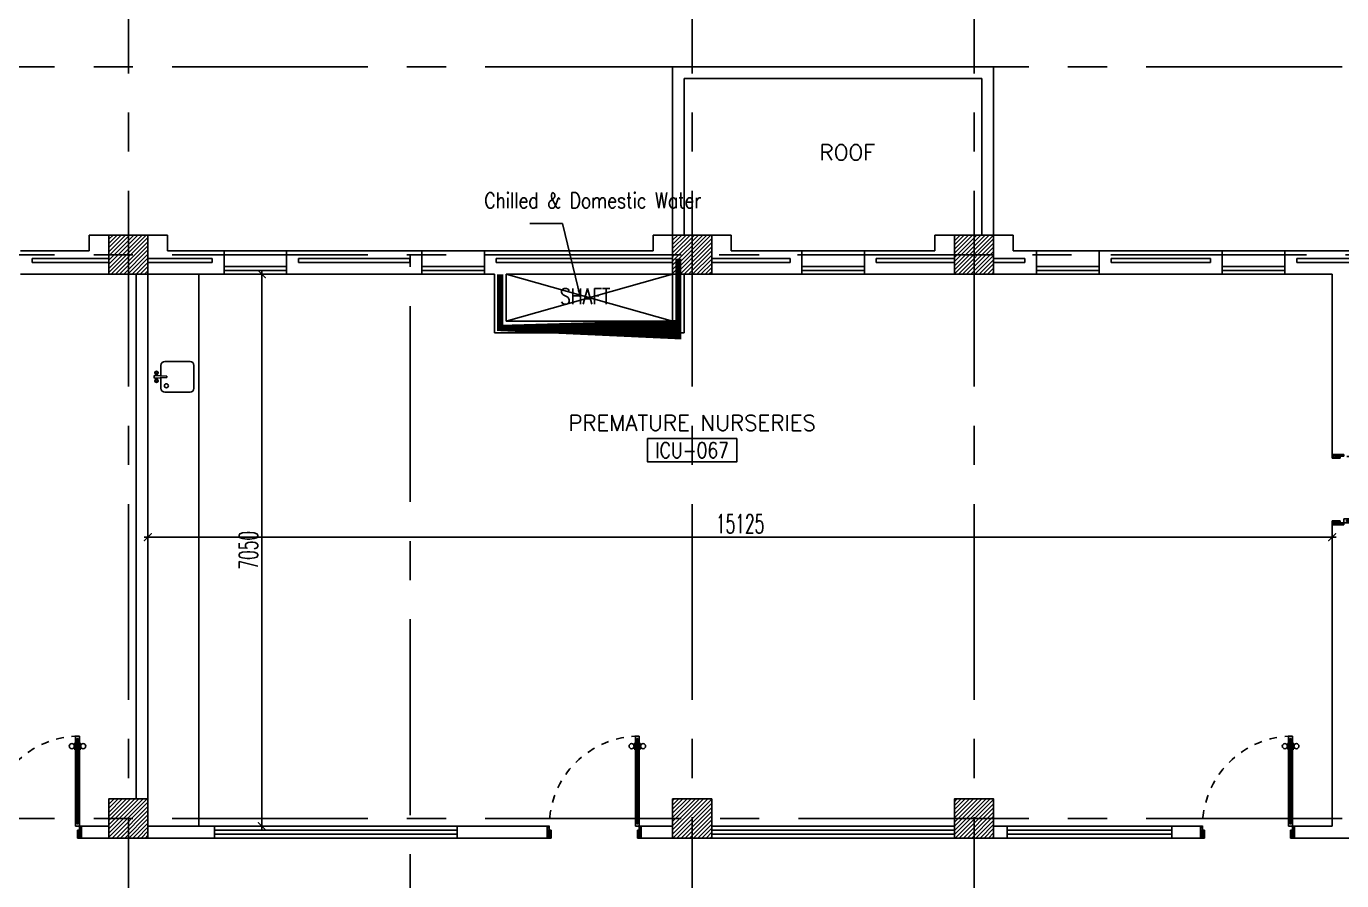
# Model space of a CAD drawing. Extents: x 276011.4 to 276105.3, y 57291.9 to 57371.4.
# Drawn here: x 276026.27 to 276043.07, y 57349.59 to 57360.5 of the extents above; entities that cross this region are included whole.
import ezdxf
from ezdxf.enums import TextEntityAlignment as Align

# ---------------------------------------------------------------- set-up
doc = ezdxf.new("R2010")
doc.units = 0
doc.header["$MEASUREMENT"] = 0
doc.header["$PDMODE"] = 34
for name, pattern in [('CENTERX2', [4, 2.5, -0.5, 0.5, -0.5]), ('DASHED', [0.75, 0.5, -0.25]), ('HIDDEN', [0.375, 0.25, -0.125])]:
    doc.linetypes.add(name, pattern=pattern)
doc.layers.get('0').update_dxf_attribs({"linetype": 'CONTINUOUS'})
doc.layers.get('DEFPOINTS').update_dxf_attribs({"linetype": 'CONTINUOUS'})
for name, color, linetype in [('AX-DIM', 4, 'CONTINUOUS'), ('AXES', 11, 'CENTERX2'), ('COL', 5, 'CONTINUOUS'), ('DOOR', 7, 'CONTINUOUS'), ('FireCompart', 7, 'DASHED'), ('HAT', 8, 'CONTINUOUS'), ('INSUL', 4, 'CONTINUOUS'), ('NON-MEDICAL', 5, 'CONTINUOUS'), ('PROJ-L', 4, 'CONTINUOUS'), ('RM-BOX', 4, 'CONTINUOUS'), ('RM-NAME', 2, 'CONTINUOUS'), ('RM-NO', 2, 'CONTINUOUS'), ('SHAFT', 3, 'CONTINUOUS'), ('SHAFTS', 4, 'CONTINUOUS'), ('TEXT', 6, 'CONTINUOUS'), ('WALL', 2, 'CONTINUOUS'), ('WIN', 3, 'CONTINUOUS')]:
    doc.layers.add(name, color=color, linetype=linetype)
doc.styles.add('ROMANS', font='ROMANS.shx', dxfattribs={"width": 0.6})
doc.dimstyles.new('STANDARD in', dxfattribs={"dimtxt": 0.24, "dimasz": 0.1, "dimexe": 0.07, "dimexo": 0.05, "dimgap": 0.05, "dimtad": 1, "dimdec": 0, "dimlfac": 1000, "dimzin": 0, "dimdsep": 46, "dimtxsty": 'ROMANS', "dimblk": 'ARCHTICK', "dimcen": 0.05, "dimdle": 0.05, "dimclrd": 4, "dimclre": 4, "dimclrt": 2, "dimadec": 0, "dimazin": 0, "dimtfac": 1, "dimtdec": 0, "dimtmove": 2, "dimatfit": 3, "dimfxl": 0, "dimtolj": 1, "dimtzin": 0, "dimarcsym": 0})

# ---------------------------------------------------------------- blocks, each defined once
blk = doc.blocks.new('*X585')
at = {"color": 0}
for p, q in [((84179.22208648533, 169933.5969748839), (84635.35908541313, 170389.7339738117)), ((84179.22208648533, 169986.6299834729), (84582.32607682415, 170389.7339738117)), ((84179.22208648533, 170039.6629920618), (84529.29306823516, 170389.7339738117)), ((84179.22208648533, 170092.6960006508), (84476.26005964617, 170389.7339738117)), ((84179.22208648532, 170145.7290092398), (84423.22705105717, 170389.7339738117)), ((84179.22208648532, 170198.7620178288), (84370.19404246818, 170389.7339738117)), ((84179.22208648532, 170251.7950264178), (84317.1610338792, 170389.7339738117)), ((84179.22208648532, 170304.8280350068), (84264.1280252902, 170389.7339738117)), ((84179.22208648532, 170357.8610435958), (84211.0950167012, 170389.7339738117)), ((84188.39209400213, 169889.7339738117), (84679.22208648524, 170380.5639662948)), ((84241.42510259112, 169889.7339738117), (84679.22208648526, 170327.5309577058)), ((84294.45811118011, 169889.7339738117), (84679.22208648526, 170274.4979491168)), ((84347.4911197691, 169889.7339738117), (84679.22208648526, 170221.4649405278)), ((84400.5241283581, 169889.7339738117), (84679.22208648526, 170168.4319319389)), ((84453.55713694709, 169889.7339738117), (84679.22208648526, 170115.3989233499)), ((84506.59014553607, 169889.7339738117), (84679.22208648527, 170062.3659147609)), ((84559.62315412507, 169889.7339738117), (84679.22208648527, 170009.3329061719)), ((84612.65616271406, 169889.7339738117), (84679.22208648527, 169956.2998975829)), ((84665.68917130305, 169889.7339738117), (84679.22208648527, 169903.2668889939))]:
    blk.add_line(p, q, dxfattribs=at)
blk = doc.blocks.new('*X584')
at = {"color": 0}
for p, q in [((80579.22208648533, 169939.8415589353), (81029.11450136175, 170389.7339738117)), ((80579.22208648533, 169992.8745675243), (80976.08149277275, 170389.7339738117)), ((80579.22208648533, 170045.9075761132), (80923.04848418376, 170389.7339738117)), ((80579.22208648533, 170098.9405847022), (80870.01547559477, 170389.7339738117)), ((80579.22208648532, 170151.9735932912), (80816.98246700579, 170389.7339738117)), ((80579.22208648532, 170205.0066018802), (80763.94945841678, 170389.7339738117)), ((80579.22208648532, 170258.0396104692), (80710.9164498278, 170389.7339738117)), ((80579.22208648532, 170311.0726190582), (80657.88344123881, 170389.7339738117)), ((80579.2220864853, 170364.1056276472), (80604.85043264982, 170389.7339738117)), ((80582.14750995074, 169889.7339738117), (81079.22208648524, 170386.8085503462)), ((80635.18051853972, 169889.7339738117), (81079.22208648524, 170333.7755417572)), ((80688.21352712873, 169889.7339738117), (81079.22208648526, 170280.7425331682)), ((80741.24653571771, 169889.7339738117), (81079.22208648526, 170227.7095245792)), ((80794.2795443067, 169889.7339738117), (81079.22208648526, 170174.6765159902)), ((80847.31255289569, 169889.7339738117), (81079.22208648526, 170121.6435074013)), ((80900.34556148469, 169889.7339738117), (81079.22208648527, 170068.6104988123)), ((80953.37857007368, 169889.7339738117), (81079.22208648527, 170015.5774902233)), ((81006.41157866266, 169889.7339738117), (81079.22208648527, 169962.5444816343)), ((81059.44458725165, 169889.7339738117), (81079.22208648527, 169909.5114730453))]:
    blk.add_line(p, q, dxfattribs=at)
blk = doc.blocks.new('*X583')
at = {"color": 0}
for p, q in [((80579.22208648533, 177099.2977184491), (81069.65834184796, 177589.7339738117)), ((80579.22208648533, 177152.3307270381), (81016.62533325897, 177589.7339738117)), ((80579.22208648533, 177205.363735627), (80963.59232466998, 177589.7339738117)), ((80579.22208648533, 177258.396744216), (80910.559316081, 177589.7339738117)), ((80579.22208648533, 177311.429752805), (80857.526307492, 177589.7339738117)), ((80579.22208648533, 177364.462761394), (80804.493298903, 177589.7339738117)), ((80579.22208648533, 177417.495769983), (80751.46029031402, 177589.7339738117)), ((80579.22208648533, 177470.528778572), (80698.42728172503, 177589.7339738117)), ((80579.22208648533, 177523.561787161), (80645.39427313603, 177589.7339738117)), ((80579.22208648533, 177576.59479575), (80592.36126454704, 177589.7339738117)), ((80622.69135043694, 177089.7339738117), (81079.22208648533, 177546.2647098601)), ((80675.72435902593, 177089.7339738117), (81079.22208648533, 177493.2317012711)), ((80728.75736761493, 177089.7339738117), (81079.22208648532, 177440.1986926821)), ((80781.79037620392, 177089.7339738117), (81079.22208648532, 177387.1656840931)), ((80834.82338479291, 177089.7339738117), (81079.2220864853, 177334.1326755041)), ((80887.8563933819, 177089.7339738117), (81079.2220864853, 177281.0996669151)), ((80940.8894019709, 177089.7339738117), (81079.22208648529, 177228.0666583261)), ((80993.92241055988, 177089.7339738117), (81079.22208648529, 177175.0336497371)), ((81046.95541914887, 177089.7339738117), (81079.22208648529, 177122.0006411481))]:
    blk.add_line(p, q, dxfattribs=at)
blk = doc.blocks.new('*X582')
at = {"color": 0}
for p, q in [((84179.22208648533, 177093.0531343977), (84675.90292589935, 177589.7339738117)), ((84179.22208648533, 177146.0861429867), (84622.86991731037, 177589.7339738117)), ((84179.22208648533, 177199.1191515756), (84569.83690872138, 177589.7339738117)), ((84179.22208648533, 177252.1521601646), (84516.80390013238, 177589.7339738117)), ((84179.22208648533, 177305.1851687536), (84463.77089154339, 177589.7339738117)), ((84179.22208648533, 177358.2181773426), (84410.7378829544, 177589.7339738117)), ((84179.22208648533, 177411.2511859316), (84357.70487436542, 177589.7339738117)), ((84179.22208648533, 177464.2841945206), (84304.67186577641, 177589.7339738117)), ((84179.22208648533, 177517.3172031096), (84251.63885718743, 177589.7339738117)), ((84179.22208648533, 177570.3502116986), (84198.60584859844, 177589.7339738117)), ((84228.93593448834, 177089.7339738117), (84679.22208648533, 177540.0201258087)), ((84281.96894307733, 177089.7339738117), (84679.22208648533, 177486.9871172197)), ((84335.00195166632, 177089.7339738117), (84679.22208648532, 177433.9541086307)), ((84388.03496025532, 177089.7339738117), (84679.22208648532, 177380.9211000417)), ((84441.0679688443, 177089.7339738117), (84679.2220864853, 177327.8880914527)), ((84494.10097743329, 177089.7339738117), (84679.2220864853, 177274.8550828637)), ((84547.13398602228, 177089.7339738117), (84679.22208648529, 177221.8220742747)), ((84600.16699461128, 177089.7339738117), (84679.22208648529, 177168.7890656857)), ((84653.20000320027, 177089.7339738117), (84679.22208648529, 177115.7560570967))]:
    blk.add_line(p, q, dxfattribs=at)
blk = doc.blocks.new('COL50')
at = {"layer": 'COL'}
blk.add_lwpolyline([(-249.9999999999709, 250), (-249.9999999999418, -250), (250, -250), (249.9999999999709, 250)], close=True, dxfattribs=at)
blk = doc.blocks.new('_ARCHTICK')
at = {"color": 0, "linetype": 'ByBlock', "const_width": 0.15}
blk.add_lwpolyline([(-0.5, -0.5), (0.5, 0.5)], dxfattribs=at)
blk = doc.blocks.new('*D651')
at = {"layer": 'AX-DIM', "color": 4, "lineweight": -2, "ltscale": 0.3}
for p, q in [((276020.3054987894, 57370.01130836657), (276095.1154987894, 57370.01130836657)), ((276020.3554987893, 57365.40526301441), (276020.3554987893, 57370.08130836657)), ((276095.0654987894, 57357.8829268834), (276095.0654987894, 57370.08130836657))]:
    blk.add_line(p, q, dxfattribs=at)
at = {"layer": 'DEFPOINTS', "color": 0, "ltscale": 0.3}
for p in [(276095.0654987894, 57370.01130836657), (276020.3554987893, 57365.35526301441), (276095.0654987894, 57357.8329268834)]:
    blk.add_point(p, dxfattribs=at)
at = {"layer": 'AX-DIM', "color": 4, "lineweight": -2, "ltscale": 0.3, "xscale": 0.1, "yscale": 0.1, "zscale": 0.1, "rotation": 180}
blk.add_blockref('_ARCHTICK', (276020.3554987893, 57370.01130836657), dxfattribs=at)
at = {"layer": 'AX-DIM', "color": 4, "lineweight": -2, "ltscale": 0.3, "xscale": 0.1, "yscale": 0.1, "zscale": 0.1}
blk.add_blockref('_ARCHTICK', (276095.0654987894, 57370.01130836657), dxfattribs=at)
at = {"layer": 'AX-DIM', "color": 2, "ltscale": 0.3, "insert": (276057.7104987893, 57370.18130836657), "char_height": 0.24, "attachment_point": 5, "style": 'ROMANS'}
blk.add_mtext('\\A1;74710', dxfattribs=at)
blk = doc.blocks.new('DOOR90')
at = {"layer": 'DOOR', "color": 0, "linetype": 'ByBlock'}
for p, q in [((-150, 0), (-150, -25)), ((-150, 0), (0, 0)), ((0, -50), (0, 0)), ((-1000, -25), (-1000, -75)), ((-1000, -75), (-1000, -25)), ((-950, -25), (-1000, -25)), ((-950, -75), (-1000.000000000029, -74.99999999947613)), ((-970, -42), (-970, -58)), ((-950, -41.9999999999709), (-970, -41.9999999999709)), ((-950, -58), (-970, -58)), ((-950, -25), (-950, -41.9999999999709)), ((-950, -58), (-950, -75)), ((-917.6424572214019, -25), (-917.6424572214019, -17.79999999995925)), ((-827.6424572214019, -17.79999999995925), (-917.6424572214019, -17.79999999995925)), ((-917.6424572214019, -75), (-917.6424572214019, -82.20000000004075)), ((-827.6424572214019, -82.20000000004075), (-917.6424572214019, -82.20000000004075)), ((-905.042457221396, -17.79999999995925), (-905.042457221396, -8.799999999959255)), ((-905.042457221396, -8.799999999959255), (-840.2424572214077, -8.799999999959255)), ((-905.042457221396, -17.79999999995925), (-840.2424572214077, -17.79999999995925)), ((-905.042457221396, -82.20000000004075), (-905.042457221396, -91.20000000004075)), ((-905.042457221396, -82.20000000004075), (-840.2424572214077, -82.20000000004075)), ((-905.042457221396, -91.20000000004075), (-840.2424572214077, -91.20000000004075)), ((-840.2424572214077, -17.79999999995925), (-840.2424572214077, -8.799999999959255)), ((-840.2424572214077, -82.20000000004075), (-840.2424572214077, -91.20000000004075)), ((-827.6424572214019, -25), (-827.6424572214019, -17.79999999995925)), ((-827.6424572214019, -75), (-827.6424572214019, -82.20000000004075)), ((-200, -42), (-200, -25)), ((-200, -25), (-150, -25)), ((-180, -42), (-200, -42)), ((-200, -75), (-200, -58)), ((-200, -58), (-180, -58)), ((-150, -75), (-200, -75)), ((-180, -58), (-180, -42)), ((-150, -75), (-150, -25)), ((-150, -25), (-100, -25)), ((-100, -25), (-100, -50)), ((-100, -50), (0, -50)), ((-150, -900), (-150, -875)), ((-150, -875), (-100, -875)), ((0, -900), (-150, -900)), ((-150, -900), (0, -900)), ((-100, -850), (0, -850)), ((-100, -875), (-100, -850)), ((0, -850), (0, -900))]:
    blk.add_line(p, q, dxfattribs=at)
at = {"layer": 'DOOR', "color": 9, "linetype": 'ByBlock'}
for p, q in [((0, -50), (-113.7099299924448, 0)), ((0, -50), (-40.1457343158545, 0)), ((0, -50), (-100, -36.64271395650576)), ((0, -850), (-113.7099299924448, -900)), ((0, -850), (-100, -863.3572860434942)), ((0, -850), (-40.1457343158545, -900))]:
    blk.add_line(p, q, dxfattribs=at)
at = {"layer": 'DOOR', "linetype": 'ByBlock'}
for p, q in [((-200, -25), (-950, -25)), ((-200, -42), (-950, -41.9999999999709)), ((-200, -58), (-950, -58)), ((-950, -75), (-200, -75))]:
    blk.add_line(p, q, dxfattribs=at)
at = {"layer": 'DOOR', "color": 0, "linetype": 'ByBlock'}
for centre in [(-872.6424572214019, 23.53094421501737), (-872.6424572214019, -123.5309442149592)]:
    blk.add_circle(centre, 32.39999999998526, dxfattribs=at)
at = {"layer": 'DOOR', "color": 9, "linetype": 'ByBlock'}
for centre, radius, start, end in [((0, -50), 154.4019578127773, 161.1052885486658, 166.2857707776672), ((0, -50), 134.4019578127773, 158.1598493927677, 169.2800236453784), ((0, -50), 94.40195781277725, 148.0181880328085, 180), ((0, -50), 74.40195781277725, 137.7764264164989, 180), ((0, -50), 114.4019578127773, 154.0838418822192, 167.37742587102), ((0, -50), 54.40195781277725, 113.2073828924446, 180), ((0, -50), 34.40195781277725, 90, 180), ((0, -50), 14.40195781277725, 90, 180), ((0, -850), 154.4019578127773, 193.7142292223328, 198.8947114513342), ((0, -850), 134.4019578127773, 190.7199763546216, 201.8401506072323), ((0, -850), 94.40195781277725, 180, 211.9818119671915), ((0, -850), 74.40195781277725, 180, 222.2235735835011), ((0, -850), 54.40195781277725, 180, 246.7926171075554), ((0, -850), 34.40195781277725, 180, 270), ((0, -850), 14.40195781277725, 180, 270)]:
    blk.add_arc(centre, radius, start, end, dxfattribs=at)
at = {"layer": 'DOOR', "linetype": 'HIDDEN', "ltscale": 0.5}
blk.add_arc((-149.9999999997381, -24.99999999948341), 850.0000000002619, 180, 270, dxfattribs=at)
blk = doc.blocks.new('*X637')
at = {"color": 0}
for p, q in [((73379.22208648533, 169899.2977184491), (73869.65834184796, 170389.7339738117)), ((73379.22208648533, 169952.3307270381), (73816.62533325895, 170389.7339738117)), ((73379.22208648533, 170005.363735627), (73763.59232466997, 170389.7339738117)), ((73379.22208648533, 170058.396744216), (73710.55931608098, 170389.7339738117)), ((73379.22208648532, 170111.429752805), (73657.526307492, 170389.7339738117)), ((73379.22208648532, 170164.462761394), (73604.49329890299, 170389.7339738117)), ((73379.22208648532, 170217.495769983), (73551.460290314, 170389.7339738117)), ((73379.22208648532, 170270.528778572), (73498.42728172502, 170389.7339738117)), ((73379.22208648532, 170323.561787161), (73445.39427313601, 170389.7339738117)), ((73379.2220864853, 170376.59479575), (73392.36126454703, 170389.7339738117)), ((73422.69135043694, 169889.7339738117), (73879.22208648524, 170346.26470986)), ((73475.72435902593, 169889.7339738117), (73879.22208648526, 170293.231701271)), ((73528.75736761492, 169889.7339738117), (73879.22208648526, 170240.198692682)), ((73581.79037620392, 169889.7339738117), (73879.22208648526, 170187.165684093)), ((73634.82338479291, 169889.7339738117), (73879.22208648526, 170134.132675504)), ((73687.8563933819, 169889.7339738117), (73879.22208648526, 170081.099666915)), ((73740.88940197088, 169889.7339738117), (73879.22208648527, 170028.066658326)), ((73793.92241055988, 169889.7339738117), (73879.22208648527, 169975.0336497371)), ((73846.95541914887, 169889.7339738117), (73879.22208648527, 169922.0006411481))]:
    blk.add_line(p, q, dxfattribs=at)
blk = doc.blocks.new('*X636')
at = {"color": 0}
for p, q in [((73379.22208648534, 177111.7868865519), (73857.16917374516, 177589.7339738117)), ((73379.22208648534, 177164.8198951409), (73804.13616515617, 177589.7339738117)), ((73379.22208648534, 177217.8529037299), (73751.10315656719, 177589.7339738117)), ((73379.22208648536, 177270.8859123188), (73698.0701479782, 177589.7339738117)), ((73379.22208648536, 177323.9189209078), (73645.0371393892, 177589.7339738117)), ((73379.22208648537, 177376.9519294968), (73592.00413080021, 177589.7339738117)), ((73379.22208648537, 177429.9849380858), (73538.97112221122, 177589.7339738117)), ((73379.22208648539, 177483.0179466748), (73485.93811362224, 177589.7339738117)), ((73379.22208648539, 177536.0509552638), (73432.90510503323, 177589.7339738117)), ((73410.20218233416, 177089.7339738117), (73879.22208648533, 177558.7538779629)), ((73463.23519092315, 177089.7339738117), (73879.22208648533, 177505.7208693739)), ((73516.26819951214, 177089.7339738117), (73879.22208648532, 177452.6878607848)), ((73569.30120810114, 177089.7339738117), (73879.22208648532, 177399.6548521958)), ((73622.33421669013, 177089.7339738117), (73879.2220864853, 177346.6218436069)), ((73675.36722527911, 177089.7339738117), (73879.2220864853, 177293.5888350179)), ((73728.4002338681, 177089.7339738117), (73879.2220864853, 177240.5558264289)), ((73781.4332424571, 177089.7339738117), (73879.22208648529, 177187.5228178399)), ((73834.46625104609, 177089.7339738117), (73879.22208648529, 177134.4898092509))]:
    blk.add_line(p, q, dxfattribs=at)
blk = doc.blocks.new('RM1')
at = {"layer": 'RM-BOX'}
blk.add_lwpolyline([(569.8908462408872, -200), (-569.890846240829, -200), (-569.8908462407999, -500), (569.8908462407999, -500)], close=True, dxfattribs=at)
at = {"layer": 'RM-NAME', "style": 'ROMANS'}
for tag, p in [('ROOMNAME1', (-5.820766091346741e-11, 323.8095238095266)), ('ROOMNAME2', (0, 0))]:
    blk.add_attdef(tag, text='', height=200, dxfattribs=at).set_placement(p, align=Align.MIDDLE)
at = {"layer": 'RM-NO', "style": 'ROMANS', "width": 0.8}
blk.add_attdef('ROOMNO', text='', height=200, dxfattribs=at).set_placement((0, -350), align=Align.MIDDLE)
blk = doc.blocks.new('*D711')
at = {"layer": 'DEFPOINTS', "color": 0, "linetype": 'ByBlock', "ltscale": 0.3}
for p in [(276042.9504987894, 57353.97543640924), (276027.8254987894, 57353.69110204949), (276042.9504987894, 57353.69110204949)]:
    blk.add_point(p, dxfattribs=at)
at = {"layer": 'WALL', "color": 4, "linetype": 'ByBlock', "lineweight": -2, "ltscale": 0.3}
for p, q in [((276027.8254987894, 57353.74110204949), (276027.8254987894, 57354.04543640924)), ((276042.9504987894, 57353.74110204949), (276042.9504987894, 57354.04543640924)), ((276027.7754987894, 57353.97543640924), (276043.0004987894, 57353.97543640924))]:
    blk.add_line(p, q, dxfattribs=at)
at = {"layer": 'WALL', "color": 4, "linetype": 'ByBlock', "lineweight": -2, "ltscale": 0.3, "xscale": 0.1, "yscale": 0.1, "zscale": 0.1, "rotation": 180}
blk.add_blockref('_ARCHTICK', (276027.8254987894, 57353.97543640924), dxfattribs=at)
at = {"layer": 'WALL', "color": 4, "linetype": 'ByBlock', "lineweight": -2, "ltscale": 0.3, "xscale": 0.1, "yscale": 0.1, "zscale": 0.1}
blk.add_blockref('_ARCHTICK', (276042.9504987894, 57353.97543640924), dxfattribs=at)
at = {"layer": 'WALL', "color": 2, "linetype": 'ByBlock', "ltscale": 0.3, "insert": (276035.3879987894, 57354.14543640924), "char_height": 0.24, "attachment_point": 5, "style": 'ROMANS'}
blk.add_mtext('\\A1;15125', dxfattribs=at)
blk = doc.blocks.new('*D712')
at = {"layer": 'DEFPOINTS', "color": 0, "linetype": 'ByBlock', "ltscale": 0.3}
for p in [(276028.7966513897, 57357.3329268834), (276029.2791656447, 57357.3329268834), (276028.9559032074, 57350.2829268834)]:
    blk.add_point(p, dxfattribs=at)
at = {"layer": 'WALL', "color": 4, "linetype": 'ByBlock', "lineweight": -2, "ltscale": 0.3}
for p, q in [((276029.2791656447, 57350.2329268834), (276029.2791656447, 57357.3829268834)), ((276028.8466513897, 57357.3329268834), (276029.3491656447, 57357.3329268834)), ((276029.0059032074, 57350.2829268834), (276029.3491656447, 57350.2829268834))]:
    blk.add_line(p, q, dxfattribs=at)
at = {"layer": 'WALL', "color": 4, "linetype": 'ByBlock', "lineweight": -2, "ltscale": 0.3, "xscale": 0.1, "yscale": 0.1, "zscale": 0.1}
for p, rotation in [((276029.2791656447, 57357.3329268834), 90), ((276029.2791656447, 57350.2829268834), 270)]:
    blk.add_blockref('_ARCHTICK', p, dxfattribs=dict(at, rotation=rotation))
at = {"layer": 'WALL', "color": 2, "linetype": 'ByBlock', "ltscale": 0.3, "insert": (276029.1091656447, 57353.80792688344), "char_height": 0.24, "attachment_point": 5, "rotation": 90, "style": 'ROMANS'}
blk.add_mtext('\\A1;7050', dxfattribs=at)
blk = doc.blocks.new('DOOR100')
at = {"layer": 'DOOR', "color": 0, "linetype": 'ByBlock'}
for p, q in [((-82.19999999899301, 1205.043156962762), (-91.19999999899301, 1205.043156962762)), ((-91.19999999899301, 1205.043156962762), (-91.19999999899301, 1140.243156962773)), ((-74.99999999898137, 1217.643156962768), (-82.19999999899301, 1217.643156962768)), ((-82.19999999899301, 1127.643156962768), (-82.19999999899301, 1217.643156962768)), ((-82.19999999899301, 1205.043156962762), (-82.19999999899301, 1140.243156962773)), ((-24.99999999895226, 1300.000699741366), (-74.99999999895226, 1300.000699741366)), ((-74.99999999895226, 1300.000699741366), (-24.99999999895226, 1300.000699741366)), ((-74.99999999898137, 1250.000699741366), (-74.9999999984575, 1300.000699741395)), ((-57.99999999895226, 1250.000699741366), (-74.99999999898137, 1250.000699741366)), ((-41.99999999895226, 1270.000699741366), (-57.99999999895226, 1270.000699741366)), ((-57.99999999895226, 1250.000699741366), (-57.99999999895226, 1270.000699741366)), ((-41.99999999892316, 1250.000699741366), (-41.99999999892316, 1270.000699741366)), ((-24.99999999898137, 1250.000699741366), (-41.99999999892316, 1250.000699741366)), ((-24.99999999898137, 1250.000699741366), (-24.99999999895226, 1300.000699741366)), ((-24.99999999895226, 1217.643156962768), (-17.79999999891152, 1217.643156962768)), ((-17.79999999891152, 1127.643156962768), (-17.79999999891152, 1217.643156962768)), ((-17.79999999891152, 1205.043156962762), (-8.799999998911517, 1205.043156962762)), ((-17.79999999891152, 1205.043156962762), (-17.79999999891152, 1140.243156962773)), ((-8.799999998911517, 1205.043156962762), (-8.799999998911517, 1140.243156962773)), ((-82.19999999899301, 1140.243156962773), (-91.19999999899301, 1140.243156962773)), ((-74.99999999898137, 1127.643156962768), (-82.19999999899301, 1127.643156962768)), ((-24.99999999895226, 1127.643156962768), (-17.79999999891152, 1127.643156962768)), ((-17.79999999891152, 1140.243156962773), (-8.799999998911517, 1140.243156962773)), ((-75, 200), (-58, 200)), ((-75, 150), (-75, 200)), ((-58, 200), (-58, 180)), ((-58, 180), (-42, 180)), ((-42, 200), (-25, 200)), ((-42, 180), (-42, 200)), ((-25, 200), (-25, 150)), ((-1200, 0), (-1200, 150)), ((-1200, 150), (-1175, 150)), ((-1200, 150), (-1200, 0)), ((-1150, 0), (-1200, 0)), ((-1175, 150), (-1175, 100)), ((-1175, 100), (-1150, 100)), ((-1150, 100), (-1150, 0)), ((-75, 150), (-25, 150)), ((-50, 100), (-50, 0)), ((-25, 100), (-50, 100)), ((-50, 0), (0, 0)), ((0, 150), (-25, 150)), ((-25, 150), (-25, 100)), ((0, 150), (0, 0))]:
    blk.add_line(p, q, dxfattribs=at)
at = {"layer": 'DOOR', "linetype": 'ByBlock'}
for p, q in [((-74.99999999898137, 1250.000699741366), (-75, 200)), ((-58, 200), (-57.99999999895226, 1250.000699741366)), ((-42, 200), (-41.99999999892316, 1250.000699741366)), ((-25, 200), (-24.99999999898137, 1250.000699741366)), ((0, 0), (0, 150))]:
    blk.add_line(p, q, dxfattribs=at)
at = {"layer": 'DOOR', "color": 9, "linetype": 'ByBlock'}
for p, q in [((-1150, 0), (-1200, 113.7099299924448)), ((-1150, 0), (-1200, 40.1457343158545)), ((-1150, 0), (-1163.357286043494, 100)), ((-50, 0), (0, 113.7099299924448)), ((-50, 0), (-36.64271395650576, 100)), ((-50, 0), (0, 40.1457343158545))]:
    blk.add_line(p, q, dxfattribs=at)
at = {"layer": 'DOOR', "color": 0, "linetype": 'ByBlock'}
for centre in [(-123.5309442139405, 1172.643156962768), (23.530944216036, 1172.643156962768)]:
    blk.add_circle(centre, 32.39999999998526, dxfattribs=at)
at = {"layer": 'DOOR', "linetype": 'HIDDEN', "ltscale": 0.5}
blk.add_arc((-25.000494791253, 150.0011945320221), 1149.999505209479, 89.9999753489535, 180.0000595144431, dxfattribs=at)
at = {"layer": 'DOOR', "color": 9, "linetype": 'ByBlock'}
for centre, radius, start, end in [((-1149.999999999971, 0), 154.4019578127773, 103.7142292229355, 108.8947114515936), ((-1149.999999999971, 0), 134.4019578127773, 100.7199763555959, 111.8401506066902), ((-1149.999999999971, 0), 94.40195781277725, 90, 121.9818119675451), ((-1149.999999999971, 0), 74.40195781277725, 90, 132.2235735829123), ((-1149.999999999971, 0), 54.40195781277725, 90, 156.7926171079385), ((-1149.999999999971, 0), 34.40195781277725, 90, 180), ((-1149.999999999971, 0), 14.40195781277725, 90, 180), ((-49.9999999999709, 0), 94.40195781277725, 58.01818803245493, 90), ((-49.9999999999709, 0), 74.40195781277725, 47.77642641708778, 90), ((-49.9999999999709, 0), 54.40195781277725, 23.20738289206147, 90), ((-49.9999999999709, 0), 34.40195781277725, 0, 90), ((-49.9999999999709, 0), 14.40195781277725, 0, 90), ((-49.9999999999709, 0), 134.4019578127773, 68.1598493933098, 79.28002364440412), ((-49.9999999999709, 0), 114.4019578127773, 64.08384188166208, 77.3774258719247), ((-49.9999999999709, 0), 154.4019578127773, 71.10528854840643, 76.28577077706451)]:
    blk.add_arc(centre, radius, start, end, dxfattribs=at)

msp = doc.modelspace()

# ---------------------------------------------------------------- linework, layer by layer
at = {"layer": 'AXES'}
for p, q in [((276027.5754987894, 57291.89863323943), (276027.5754987894, 57370.71130836656)), ((276034.7754987894, 57291.89863323943), (276034.7754987894, 57370.71130836656)), ((276034.7754987894, 57291.89863323943), (276034.7754987894, 57370.71130836656)), ((276038.3754987894, 57291.89863323943), (276038.3754987894, 57370.71130836656)), ((276038.3754987894, 57291.89863323943), (276038.3754987894, 57370.71130836656)), ((276012.1331459444, 57359.9829268834), (276036.5754987894, 57359.9829268834)), ((276036.5754987894, 57359.9829268834), (276052.7754987894, 57359.9829268834)), ((276012.1331459444, 57357.5829268834), (276036.5754987894, 57357.5829268834)), ((276031.1754987894, 57298.42580124384), (276031.1754987894, 57357.5829268834)), ((276032.1216513897, 57357.5829268834), (276104.6154987894, 57357.5829268834)), ((276012.1331459444, 57350.38292688339), (276036.5754987894, 57350.38292688339)), ((276036.5754987894, 57350.38292688339), (276052.7954987894, 57350.38292688339))]:
    msp.add_line(p, q, dxfattribs=at)
at = {"layer": 'COL'}
for points in [[(276027.3254987894, 57357.3329268834), (276027.3254987894, 57357.8329268834), (276027.8254987894, 57357.8329268834), (276027.8254987894, 57357.3329268834)], [(276034.5254987894, 57357.3329268834), (276034.5254987894, 57357.8329268834), (276035.0254987894, 57357.8329268834), (276035.0254987894, 57357.3329268834)], [(276034.5254987894, 57357.3329268834), (276034.5254987894, 57357.8329268834), (276035.0254987894, 57357.8329268834), (276035.0254987894, 57357.3329268834)], [(276038.1254987894, 57357.3329268834), (276038.1254987894, 57357.8329268834), (276038.6254987894, 57357.8329268834), (276038.6254987894, 57357.3329268834)]]:
    msp.add_lwpolyline(points, close=True, dxfattribs=at)
at = {"layer": 'FireCompart', "ltscale": 0.3, "const_width": 0.08}
msp.add_lwpolyline([(276032.3244556617, 57357.3329268834), (276032.3244556617, 57356.64810549611), (276034.5987132996, 57356.6481054961), (276034.5987132997, 57357.5327484503)], dxfattribs=at)
at = {"layer": 'INSUL'}
for p, q in [((276026.3466513897, 57357.5329268834), (276027.3254987894, 57357.5329268834)), ((276026.3466513897, 57357.5329268834), (276026.3466513897, 57357.4829268834)), ((276026.3466513897, 57357.4829268834), (276027.3254987894, 57357.4829268834)), ((276027.8254987894, 57357.5329268834), (276028.6466513897, 57357.5329268834)), ((276027.8254987894, 57357.4829268834), (276028.6466513897, 57357.4829268834)), ((276028.6466513897, 57357.5329268834), (276028.6466513897, 57357.48292688339)), ((276031.1716513897, 57357.5329268834), (276029.7466513897, 57357.5329268834)), ((276029.7466513897, 57357.5329268834), (276029.7466513897, 57357.48292688339)), ((276031.1716513897, 57357.48292688339), (276029.7466513897, 57357.48292688339)), ((276031.1716513897, 57357.5329268834), (276031.1716513897, 57357.48292688339)), ((276032.2716513897, 57357.5329268834), (276034.5254987894, 57357.5329268834)), ((276032.2716513897, 57357.5329268834), (276032.2716513897, 57357.48292688339)), ((276032.2716513897, 57357.5329268834), (276034.5254987894, 57357.5329268834)), ((276032.2716513897, 57357.5329268834), (276032.2716513897, 57357.48292688339)), ((276032.2716513897, 57357.4829268834), (276034.5254987894, 57357.4829268834)), ((276032.2716513897, 57357.4829268834), (276034.5254987894, 57357.4829268834)), ((276035.0254987894, 57357.5329268834), (276036.0254987894, 57357.5329268834)), ((276035.0254987894, 57357.4829268834), (276036.0254987894, 57357.4829268834)), ((276036.0254987894, 57357.5329268834), (276036.0254987894, 57357.4829268834)), ((276036.0254987894, 57357.5329268834), (276036.0254987894, 57357.4829268834)), ((276037.1254987894, 57357.5329268834), (276037.1254987894, 57357.4829268834)), ((276037.1254987894, 57357.5329268834), (276038.1254987894, 57357.5329268834)), ((276037.1254987894, 57357.5329268834), (276037.1254987894, 57357.4829268834)), ((276037.1254987894, 57357.5329268834), (276038.1254987894, 57357.5329268834)), ((276037.1254987894, 57357.4829268834), (276038.1254987894, 57357.4829268834)), ((276037.1254987894, 57357.4829268834), (276038.1254987894, 57357.4829268834)), ((276037.7754987894, 57357.5329268834), (276038.1254987894, 57357.5329268834)), ((276037.7754987894, 57357.5329268834), (276038.1254987894, 57357.5329268834)), ((276037.7754987894, 57357.48292688339), (276038.1254987894, 57357.48292688339)), ((276037.7754987894, 57357.48292688339), (276038.1254987894, 57357.48292688339)), ((276039.0254987894, 57357.5329268834), (276038.6254987894, 57357.5329268834)), ((276039.0254987894, 57357.4829268834), (276038.6254987894, 57357.48292688339)), ((276039.0254987894, 57357.5329268834), (276039.0254987894, 57357.4829268834)), ((276039.0254987894, 57357.5329268834), (276039.0254987894, 57357.4829268834)), ((276040.1254987894, 57357.5329268834), (276040.1254987894, 57357.4829268834)), ((276041.3966513897, 57357.5329268834), (276040.1254987894, 57357.5329268834)), ((276041.3966513897, 57357.4829268834), (276040.1254987894, 57357.4829268834)), ((276041.3966513897, 57357.5329268834), (276041.3966513897, 57357.4829268834)), ((276042.4966513897, 57357.5329268834), (276045.3254987894, 57357.5329268834)), ((276042.4966513897, 57357.5329268834), (276042.4966513897, 57357.48292688339)), ((276042.4966513897, 57357.48292688339), (276045.3254987894, 57357.48292688339))]:
    msp.add_line(p, q, dxfattribs=at)
at = {"layer": 'NON-MEDICAL'}
for p, q in [((276028.4754987894, 57350.2829268834), (276028.4754987894, 57357.3329268834)), ((276028.0411992962, 57356.21910616745), (276028.3622871293, 57356.21910616745)), ((276027.903130135, 57356.03880238803), (276028.0583907677, 57356.0327478975)), ((276027.903130135, 57356.00674428097), (276027.903130135, 57356.03880238803)), ((276027.9913264813, 57356.0327478975), (276027.9913264813, 57356.16923335244)), ((276028.4121599444, 57356.16923335244), (276028.4121599444, 57355.87631331656)), ((276027.903130135, 57356.00674428097), (276028.0583907677, 57356.01279877149)), ((276027.9913264813, 57355.87631331656), (276027.9913264813, 57356.01279877149)), ((276028.3622871293, 57355.82644050155), (276028.0411992962, 57355.82644050155))]:
    msp.add_line(p, q, dxfattribs=at)
for centre, radius in [((276027.9342183022, 57356.07253557438), 0.02166226048229988), ((276027.9342183022, 57356.07253557438), 0.01398170678879575), ((276027.9342183022, 57355.97301109463), 0.02166226048229988), ((276027.9342183022, 57355.97301109463), 0.01398170678879575), ((276028.0607602002, 57355.9083221494), 0.02550626410779683)]:
    msp.add_circle(centre, radius, dxfattribs=at)
for centre, radius, start, end in [((276028.0411992962, 57356.16923335244), 0.04987281501271799, 90, 180), ((276028.3622871293, 57356.16923335244), 0.04987281501271799, 0, 90), ((276028.0583907677, 57356.0227733345), 0.009974563002543034, 270, 90), ((276028.0411992962, 57355.87631331656), 0.04987281501271799, 180, 270), ((276028.3622871293, 57355.87631331656), 0.04987281501271799, 270, 0)]:
    msp.add_arc(centre, radius, start, end, dxfattribs=at)
at = {"layer": 'PROJ-L', "linetype": 'Continuous'}
for p, q in [((276038.6254987894, 57359.9829268834), (276034.5254987894, 57359.9829268834)), ((276038.6254987894, 57359.9829268834), (276034.5254987894, 57359.9829268834)), ((276034.5254987894, 57359.9829268834), (276034.5254987894, 57357.8329268834)), ((276034.5254987894, 57359.9829268834), (276034.5254987894, 57357.8329268834)), ((276038.6254987894, 57359.9829268834), (276038.6254987894, 57357.8329268834)), ((276038.6254987894, 57359.9829268834), (276038.6254987894, 57357.8329268834)), ((276038.4754987893, 57359.8329268834), (276034.6754987894, 57359.83292688341)), ((276038.4754987893, 57359.8329268834), (276034.6754987894, 57359.83292688341)), ((276034.6754987894, 57359.83292688341), (276034.6754987894, 57357.8329268834)), ((276034.6754987894, 57359.83292688341), (276034.6754987894, 57357.8329268834)), ((276038.4754987893, 57359.8329268834), (276038.4754987893, 57357.8329268834)), ((276038.4754987893, 57359.8329268834), (276038.4754987893, 57357.8329268834))]:
    msp.add_line(p, q, dxfattribs=at)
at = {"layer": 'TEXT', "color": 251, "linetype": 'ByBlock'}
for p, q in [((276034.5254987894, 57356.73292688339), (276032.4004987894, 57357.3329268834)), ((276032.4004987894, 57356.73292688339), (276034.5254987894, 57357.3329268834))]:
    msp.add_line(p, q, dxfattribs=at)
at = {"layer": 'WALL'}
for p, q in [((276027.0754987894, 57357.6329268834), (276027.0754987894, 57357.8329268834)), ((276028.0754987894, 57357.8329268834), (276027.0754987894, 57357.8329268834)), ((276028.0754987893, 57357.63292688339), (276028.0754987894, 57357.8329268834)), ((276034.2754987894, 57357.63292688339), (276034.2754987894, 57357.8329268834)), ((276035.2754987894, 57357.8329268834), (276034.2754987894, 57357.8329268834)), ((276035.2754987894, 57357.63292688339), (276035.2754987894, 57357.8329268834)), ((276037.8754987894, 57357.63292688341), (276037.8754987894, 57357.8329268834)), ((276038.8754987894, 57357.8329268834), (276037.8754987894, 57357.8329268834)), ((276038.8754987894, 57357.63292688341), (276038.8754987894, 57357.8329268834)), ((276027.0754987894, 57357.6329268834), (276026.1966513897, 57357.63292688339)), ((276028.0754987893, 57357.63292688339), (276028.7966513897, 57357.63292688339)), ((276028.7966513897, 57357.63292688339), (276028.7966513897, 57357.3329268834)), ((276031.3216513897, 57357.63292688339), (276029.5966513897, 57357.63292688339)), ((276029.5966513897, 57357.63292688339), (276029.5966513897, 57357.3329268834)), ((276031.3216513897, 57357.63292688339), (276031.3216513897, 57357.3329268834)), ((276032.1216513897, 57357.63292688339), (276032.1216513897, 57357.3329268834)), ((276034.2754987894, 57357.63292688339), (276032.1216513897, 57357.63292688339)), ((276035.2754987894, 57357.63292688339), (276036.1754987894, 57357.6329268834)), ((276036.1754987894, 57357.6329268834), (276036.1754987894, 57357.3329268834)), ((276036.9754987894, 57357.6329268834), (276037.8754987894, 57357.63292688341)), ((276036.9754987894, 57357.6329268834), (276036.9754987894, 57357.3329268834)), ((276039.1754987894, 57357.6329268834), (276038.8754987894, 57357.63292688341)), ((276039.1754987894, 57357.6329268834), (276039.1754987894, 57357.3329268834)), ((276039.9754987894, 57357.6329268834), (276039.9754987894, 57357.3329268834)), ((276041.5466513897, 57357.6329268834), (276039.9754987894, 57357.6329268834)), ((276041.5466513897, 57357.6329268834), (276041.5466513897, 57357.3329268834)), ((276042.3466513897, 57357.63292688339), (276045.0754987894, 57357.63292688339)), ((276042.3466513897, 57357.63292688339), (276042.3466513897, 57357.3329268834)), ((276027.3254987894, 57357.3329268834), (276026.1966513897, 57357.3329268834)), ((276027.6754987894, 57350.63292688339), (276027.6754987894, 57357.3329268834)), ((276027.8254987894, 57350.63292688339), (276027.8254987894, 57357.3329268834)), ((276027.8254987894, 57357.3329268834), (276028.7966513897, 57357.3329268834)), ((276031.3216513897, 57357.3329268834), (276029.5966513897, 57357.3329268834)), ((276032.2504987894, 57357.3329268834), (276032.1216513897, 57357.3329268834)), ((276032.2504987894, 57357.3329268834), (276032.1216513897, 57357.3329268834)), ((276032.2504987894, 57357.3329268834), (276032.2504987894, 57356.5829268834)), ((276034.5254987894, 57357.3329268834), (276032.4004987894, 57357.3329268834)), ((276034.5254987894, 57357.3329268834), (276032.4004987894, 57357.3329268834)), ((276032.4004987894, 57357.3329268834), (276032.4004987894, 57356.73292688339)), ((276034.5254987894, 57357.3329268834), (276034.5254987894, 57356.73292688339)), ((276034.6754987894, 57357.3329268834), (276034.6754987894, 57356.5829268834)), ((276035.0254987894, 57357.33292688341), (276036.1754987894, 57357.3329268834)), ((276036.9754987894, 57357.3329268834), (276039.1754987894, 57357.3329268834)), ((276037.7754987894, 57357.3329268834), (276038.1254987894, 57357.3329268834)), ((276041.5466513897, 57357.3329268834), (276039.9754987894, 57357.3329268834)), ((276042.3466513897, 57357.3329268834), (276042.9504987894, 57357.3329268834)), ((276042.9504987894, 57355.0329268834), (276042.9504987894, 57357.3329268834)), ((276034.5254987894, 57356.73292688339), (276032.4004987894, 57356.73292688339)), ((276034.6754987894, 57356.5829268834), (276032.2504987894, 57356.5829268834)), ((276042.9504987894, 57350.2829268834), (276042.9504987894, 57354.13292688339)), ((276027.3254987894, 57350.2829268834), (276026.9754987894, 57350.2829268834)), ((276027.3254987894, 57350.13292688339), (276026.9754987894, 57350.13292688339))]:
    msp.add_line(p, q, dxfattribs=at)
at = {"layer": 'WALL', "linetype": 'ByBlock'}
for p, q in [((276042.9504987894, 57355.0329268834), (276043.1004987894, 57355.0329268834)), ((276042.9504987894, 57354.13292688339), (276043.1004987894, 57354.13292688339)), ((276026.9754987894, 57350.13292688339), (276026.9754987894, 57350.2829268834)), ((276028.6754987894, 57350.2829268834), (276027.8254987894, 57350.2829268834)), ((276028.6754987894, 57350.13292688339), (276028.6754987894, 57350.2829268834)), ((276031.7754987894, 57350.2829268834), (276032.9254987894, 57350.2829268834)), ((276031.7754987894, 57350.2829268834), (276031.7754987894, 57350.13292688339)), ((276032.9254987894, 57350.2829268834), (276032.9254987894, 57350.13292688339)), ((276034.1254987894, 57350.2829268834), (276034.1254987894, 57350.13292688339)), ((276034.1254987894, 57350.2829268834), (276034.5254987894, 57350.2829268834)), ((276034.1254987894, 57350.2829268834), (276034.1254987894, 57350.13292688339)), ((276035.0254987894, 57350.13292688339), (276035.0254987894, 57350.2829268834)), ((276038.1254987894, 57350.13292688339), (276038.1254987894, 57350.2829268834)), ((276038.6254987894, 57350.2829268834), (276038.8007323318, 57350.2829268834)), ((276038.8007323318, 57350.13292688339), (276038.8007323318, 57350.2829268834)), ((276040.9007323318, 57350.2829268834), (276041.2687323318, 57350.2829268834)), ((276040.9007323318, 57350.13292688339), (276040.9007323318, 57350.2829268834)), ((276041.2687323318, 57350.2829268834), (276041.2687323318, 57350.13292688339)), ((276042.4687323318, 57350.2829268834), (276042.4687323318, 57350.13292688339)), ((276042.4687323318, 57350.2829268834), (276042.9504987894, 57350.2829268834)), ((276027.8254987894, 57350.13292688339), (276028.6754987894, 57350.13292688339)), ((276031.7754987894, 57350.13292688339), (276032.9254987894, 57350.13292688339)), ((276034.1254987894, 57350.13292688339), (276034.5254987894, 57350.13292688339)), ((276038.6254987894, 57350.13292688339), (276038.8007323318, 57350.13292688339)), ((276040.9007323318, 57350.13292688339), (276041.2687323318, 57350.13292688339)), ((276042.4687323318, 57350.13292688339), (276045.3254987894, 57350.13292688339))]:
    msp.add_line(p, q, dxfattribs=at)
at = {"layer": 'WALL', "linetype": 'ByBlock', "ltscale": 0.3}
for points in [[(276027.3254987894, 57357.8329268834), (276027.8254987894, 57357.8329268834), (276027.8254987894, 57357.3329268834), (276027.3254987894, 57357.3329268834)], [(276035.0254987894, 57357.8329268834), (276034.5254987894, 57357.8329268834), (276034.5254987894, 57357.3329268834), (276035.0254987894, 57357.3329268834)], [(276038.6254987894, 57357.8329268834), (276038.1254987894, 57357.8329268834), (276038.1254987894, 57357.3329268834), (276038.6254987894, 57357.3329268834)], [(276027.8254987894, 57350.6329268834), (276027.3254987894, 57350.6329268834), (276027.3254987894, 57350.1329268834), (276027.8254987894, 57350.1329268834)], [(276035.0254987894, 57350.6329268834), (276034.5254987894, 57350.6329268834), (276034.5254987894, 57350.1329268834), (276035.0254987894, 57350.1329268834)], [(276038.6254987894, 57350.1329268834), (276038.1254987894, 57350.1329268834), (276038.1254987894, 57350.6329268834), (276038.6254987894, 57350.6329268834)]]:
    msp.add_lwpolyline(points, close=True, dxfattribs=at)
at = {"layer": 'WIN'}
for p, q in [((276028.7966513897, 57357.63292688339), (276029.5966513897, 57357.63292688339)), ((276031.3216513897, 57357.63292688339), (276032.1216513897, 57357.63292688339)), ((276036.1754987894, 57357.6329268834), (276036.9754987894, 57357.6329268834)), ((276039.9754987894, 57357.6329268834), (276039.1754987894, 57357.6329268834)), ((276039.2770325319, 57357.6329268834), (276039.1754987894, 57357.6329268834)), ((276042.3466513897, 57357.63292688339), (276041.5466513897, 57357.63292688339)), ((276028.7966513897, 57357.4329268834), (276029.5966513897, 57357.4329268834)), ((276028.7966513897, 57357.38292688339), (276029.5966513897, 57357.38292688339)), ((276031.3216513897, 57357.4329268834), (276032.1216513897, 57357.4329268834)), ((276031.3216513897, 57357.38292688339), (276032.1216513897, 57357.38292688339)), ((276036.1754987894, 57357.4329268834), (276036.9754987894, 57357.4329268834)), ((276036.1754987894, 57357.3829268834), (276036.9754987894, 57357.3829268834)), ((276039.9754987894, 57357.4329268834), (276039.1754987894, 57357.4329268834)), ((276039.9754987894, 57357.3829268834), (276039.1754987894, 57357.3829268834)), ((276042.3466513897, 57357.4329268834), (276041.5466513897, 57357.4329268834)), ((276042.3466513897, 57357.38292688339), (276041.5466513897, 57357.38292688339)), ((276028.7966513897, 57357.3329268834), (276029.5966513897, 57357.3329268834)), ((276031.3216513897, 57357.3329268834), (276032.1216513897, 57357.3329268834)), ((276036.1754987894, 57357.3329268834), (276036.9754987894, 57357.3329268834)), ((276039.9754987894, 57357.3329268834), (276039.1754987894, 57357.3329268834)), ((276042.3466513897, 57357.3329268834), (276041.5466513897, 57357.3329268834))]:
    msp.add_line(p, q, dxfattribs=at)
at = {"layer": 'WIN', "linetype": 'ByBlock'}
for p, q in [((276031.7754987894, 57350.2829268834), (276028.6754987894, 57350.2829268834)), ((276031.7754987894, 57350.2329268834), (276028.6754987894, 57350.2329268834)), ((276028.6754987894, 57350.1829268834), (276031.7754987894, 57350.1829268834)), ((276035.0254987894, 57350.2829268834), (276038.1254987894, 57350.2829268834)), ((276035.0254987894, 57350.2329268834), (276038.1254987894, 57350.2329268834)), ((276035.0254987894, 57350.1829268834), (276038.1254987894, 57350.1829268834)), ((276038.8007323318, 57350.2829268834), (276040.9007323318, 57350.2829268834)), ((276038.8007323318, 57350.2329268834), (276040.9007323318, 57350.2329268834)), ((276038.8007323318, 57350.1829268834), (276040.9007323318, 57350.1829268834)), ((276028.6754987894, 57350.13292688339), (276031.7754987894, 57350.13292688339)), ((276035.0254987894, 57350.13292688339), (276038.1254987894, 57350.13292688339)), ((276038.8007323318, 57350.13292688339), (276040.9007323318, 57350.13292688339))]:
    msp.add_line(p, q, dxfattribs=at)

# ---------------------------------------------------------------- block references
at = {"layer": 'COL', "xscale": 0.0009999999892897904, "yscale": 0.000999999996565748, "zscale": 0.001}
for p in [(276027.5754987894, 57350.38292688339), (276034.7754987894, 57350.38292688339), (276038.3754987894, 57350.38292688339)]:
    msp.add_blockref('COL50', p, dxfattribs=at)
at = {"layer": 'DOOR', "color": 0, "linetype": 'ByBlock', "xscale": 0.0009999999892897904, "yscale": 0.000999999996565748, "zscale": 0.001, "rotation": 180}
msp.add_blockref('DOOR90', (276042.9504987894, 57354.13292688339), dxfattribs=at)
at = {"layer": 'DOOR', "xscale": 0.0009999999892897904, "yscale": 0.000999999996565748, "zscale": 0.001}
for p in [(276026.9754987894, 57350.13292688339), (276034.1254987894, 57350.13292688339), (276042.4687323318, 57350.13292688339)]:
    msp.add_blockref('DOOR100', p, dxfattribs=at)
at = {"layer": 'HAT', "xscale": 0.0009999999892897904, "yscale": 0.000999999996565748, "zscale": 0.001}
for name in ['*X636', '*X583', '*X582', '*X637', '*X584', '*X585']:
    msp.add_blockref(name, (275953.9462767029, 57180.24319290958), dxfattribs=at)
at = {"layer": 'RM-NAME', "xscale": 0.0009999999892897904, "yscale": 0.000999999996565748, "zscale": 0.001}
msp.add_blockref('RM1', (276034.7754987894, 57355.43522445796), dxfattribs=at).add_auto_attribs({'ROOMNO': 'ICU-067', 'ROOMNAME2': 'PREMATURE NURSERIES'})

# ---------------------------------------------------------------- texts
at = {"layer": 'RM-NAME', "style": 'ROMANS'}
msp.add_text('ROOF', height=0.2, dxfattribs=at).set_placement((276036.7588045872, 57358.8888587509), align=Align.MIDDLE)
at = {"layer": 'RM-NAME', "style": 'ROMANS', "width": 0.8}
msp.add_text('SHAFT', height=0.2, dxfattribs=at).set_placement((276033.4104965498, 57357.05049061534), align=Align.MIDDLE)
at = {"layer": 'SHAFTS', "style": 'ROMANS', "width": 0.8}
msp.add_text('Chilled & Domestic Water', height=0.2, dxfattribs=at).set_placement((276033.5064906275, 57358.2800420716), align=Align.MIDDLE)

# ---------------------------------------------------------------- dimensions: what is measured, and where the dimension line sits
at = {"layer": 'AX-DIM'}
dim = msp.add_linear_dim(base=(276095.0654987894, 57370.01130836657), p1=(276020.3554987893, 57365.35526301441), p2=(276095.0654987894, 57357.8329268834), dimstyle='STANDARD in', dxfattribs=at)
dim.commit()
dim.dimension.update_dxf_attribs({"geometry": '*D651', "text_midpoint": (276057.7104987893, 57370.18130836657)})
at = {"layer": 'WALL', "linetype": 'ByBlock', "ltscale": 0.3}
dim = msp.add_linear_dim(base=(276029.2791656447, 57357.3329268834), p1=(276028.9559032074, 57350.2829268834), p2=(276028.7966513897, 57357.3329268834), angle=90, dimstyle='STANDARD in', dxfattribs=at)
dim.commit()
dim.dimension.update_dxf_attribs({"geometry": '*D712', "text_midpoint": (276029.1091656447, 57353.80792688344)})
dim = msp.add_linear_dim(base=(276042.9504987894, 57353.97543640924), p1=(276027.8254987894, 57353.69110204949), p2=(276042.9504987894, 57353.69110204949), dimstyle='STANDARD in', dxfattribs=at)
dim.commit()
dim.dimension.update_dxf_attribs({"geometry": '*D711', "text_midpoint": (276035.3879987894, 57354.14543640924)})

# ---------------------------------------------------------------- leaders
at = {"layer": 'SHAFT', "color": 6, "linetype": 'ByBlock', "ltscale": 0.3}
msp.add_leader([(276033.3504990594, 57357.0329268834), (276033.1203961454, 57357.98152136518), (276032.7008420984, 57357.98152136518)], dimstyle='STANDARD in', dxfattribs=at)

doc.saveas('drawing.dxf')
